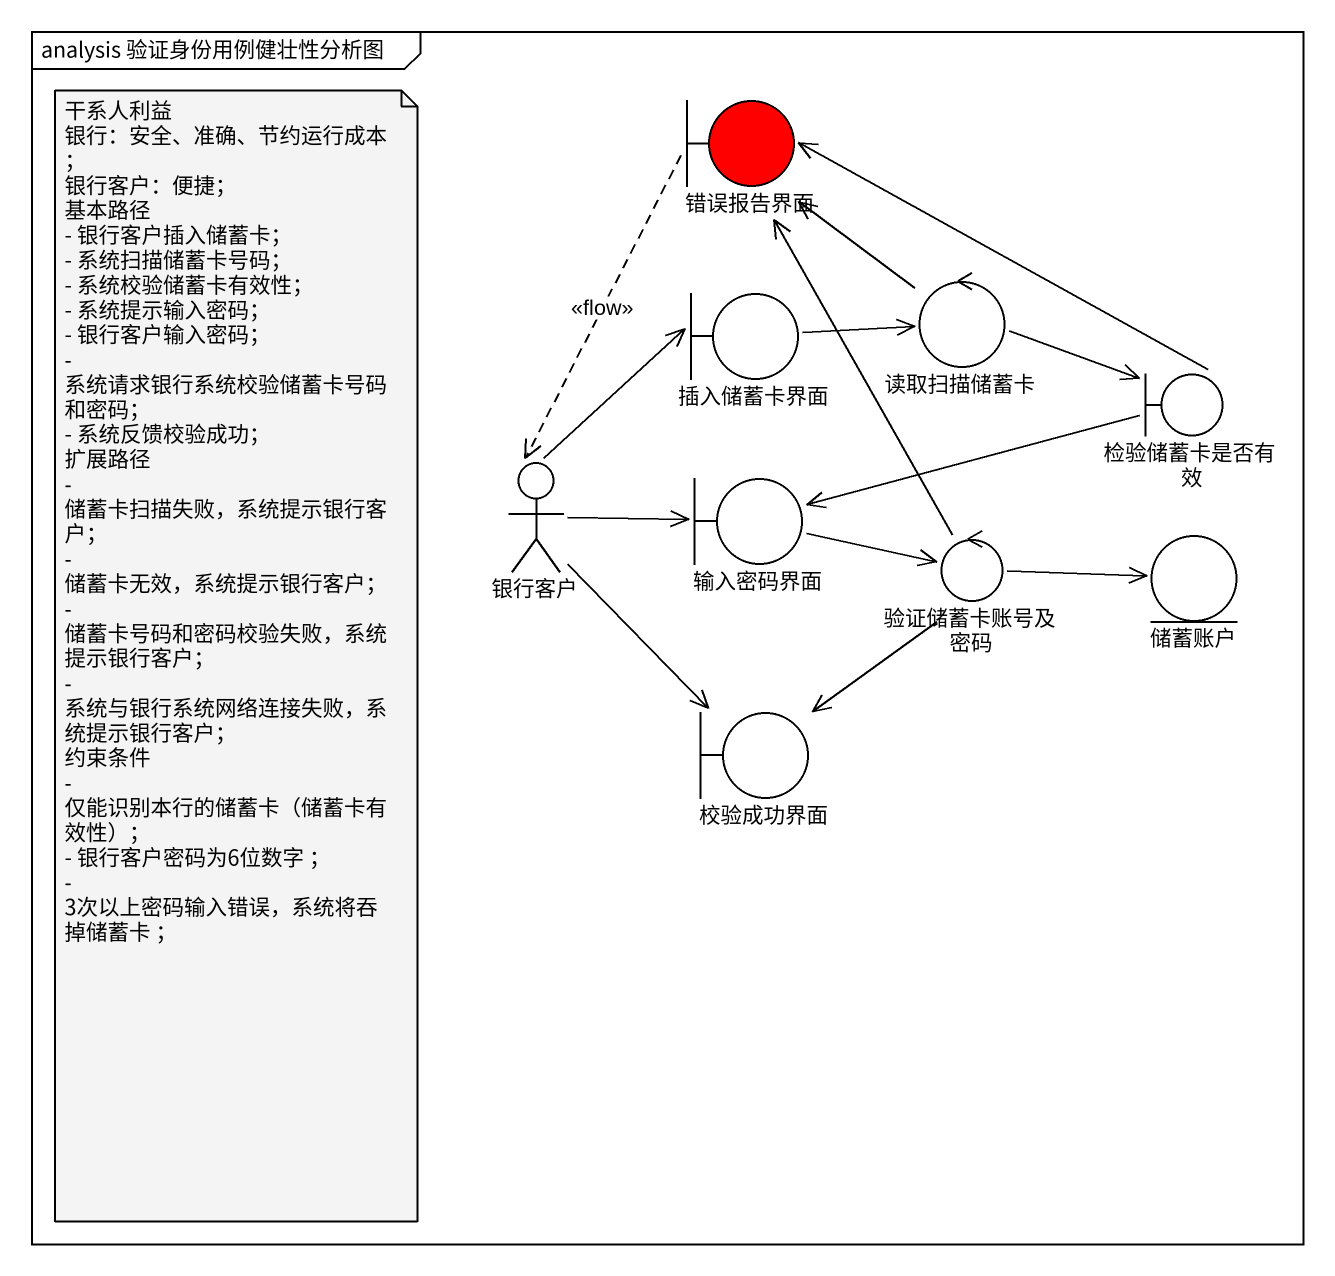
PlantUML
@startuml
mainframe analysis 验证身份用例健壮性分析图
boundary 错误报告界面 #FF0000
control 读取扫描储蓄卡
boundary 插入储蓄卡界面
boundary 检验储蓄卡是否有效
actor 银行客户
boundary 输入密码界面
control 验证储蓄卡账号及密码
entity 储蓄账户
boundary 校验成功界面
错误报告界面 ..> 银行客户 : <<flow>>
读取扫描储蓄卡 -up-> 错误报告界面
读取扫描储蓄卡 -right-> 检验储蓄卡是否有效
插入储蓄卡界面 -right-> 读取扫描储蓄卡
检验储蓄卡是否有效 -up-> 错误报告界面
检验储蓄卡是否有效 -left-> 输入密码界面
银行客户 -up-> 插入储蓄卡界面
银行客户 -right-> 输入密码界面
银行客户 --> 校验成功界面
输入密码界面 -right-> 验证储蓄卡账号及密码
验证储蓄卡账号及密码 -up-> 错误报告界面
验证储蓄卡账号及密码 -right-> 储蓄账户
验证储蓄卡账号及密码 --> 校验成功界面
note as N1
  干系人利益
  银行：安全、准确、节约运行成本；
  银行客户：便捷；
  基本路径
  - 银行客户插入储蓄卡；
  - 系统扫描储蓄卡号码；
  - 系统校验储蓄卡有效性；
  - 系统提示输入密码；
  - 银行客户输入密码；
  - 系统请求银行系统校验储蓄卡号码和密码；
  - 系统反馈校验成功；
  扩展路径
  - 储蓄卡扫描失败，系统提示银行客户；
  - 储蓄卡无效，系统提示银行客户；
  - 储蓄卡号码和密码校验失败，系统提示银行客户；
  - 系统与银行系统网络连接失败，系统提示银行客户；
  约束条件
  - 仅能识别本行的储蓄卡（储蓄卡有效性）；
  - 银行客户密码为6位数字 ；
  - 3次以上密码输入错误，系统将吞掉储蓄卡 ；
end note
@enduml
